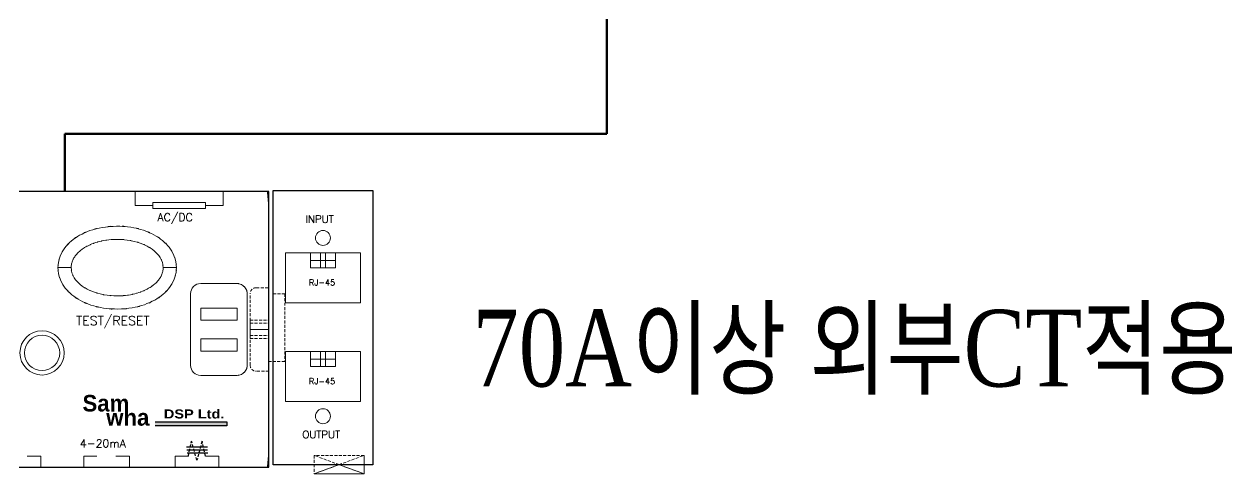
# Model space of a CAD drawing. Header units: millimetres. Extents: x 107 to 2900, y 85 to 3996.
# Drawn here: x 1077.8 to 1179.8, y 1612.9 to 1650.9 of the extents above; entities that cross this region are included whole.
import ezdxf

# ---------------------------------------------------------------- set-up
doc = ezdxf.new("R2010")
doc.units = ezdxf.units.MM
doc.linetypes.add('DASHED2', pattern=[0.375, 0.25, -0.125])
doc.layers.add('70', color=7, linetype='Continuous')
doc.styles.add('SS', font='batang.ttc', dxfattribs={"width": 0.8})
doc.styles.get("Standard").update_dxf_attribs({"font": 'BareunDotumPro1.ttf'})
doc.styles.add('STYLE2', font='romant.shx')

msp = doc.modelspace()

# ---------------------------------------------------------------- hatches: boundary and pattern name
msp.add_hatch(color=5).paths.add_polyline_path([(1088.875, 1616.941), (1088.875, 1617.286), (1094.942, 1617.286), (1094.942, 1616.941)])

# ---------------------------------------------------------------- linework, layer by layer
at = {"color": 7, "lineweight": 30}
for p, q in [((1098.479, 1636.72), (1019.143, 1636.72)), ((1098.479, 1613.434), (1098.479, 1636.72)), ((1019.143, 1613.434), (1098.479, 1613.434))]:
    msp.add_line(p, q, dxfattribs=at)
at = {"color": 7, "lineweight": 15}
for p, q in [((1080.678, 1630.301), (1081.798, 1630.301)), ((1090.679, 1630.301), (1089.56, 1630.301))]:
    msp.add_line(p, q, dxfattribs=at)
at = {"color": 7, "lineweight": 0}
for p, q in [((1091.872, 1622.052), (1091.872, 1628.101)), ((1092.73, 1628.96), (1095.794, 1628.96)), ((1096.652, 1628.101), (1096.652, 1622.052)), ((1092.73, 1626.886), (1095.794, 1626.886)), ((1092.73, 1625.85), (1095.794, 1625.85)), ((1092.73, 1624.294), (1095.794, 1624.294)), ((1092.73, 1623.258), (1095.794, 1623.258)), ((1095.794, 1621.194), (1092.73, 1621.194))]:
    msp.add_line(p, q, dxfattribs=at)
at = {"color": 5}
for p, q in [((1088.875, 1617.286), (1094.942, 1617.286)), ((1094.942, 1616.941), (1088.875, 1616.941)), ((1094.942, 1617.286), (1094.942, 1616.941))]:
    msp.add_line(p, q, dxfattribs=at)
at = {"color": 7}
for p, q in [((1092.421, 1615.143), (1091.54, 1615.143)), ((1092.428, 1614.891), (1091.547, 1614.891)), ((1093.302, 1615.143), (1092.421, 1615.143)), ((1093.309, 1614.891), (1092.428, 1614.891)), ((1092.453, 1614.641), (1091.573, 1614.641)), ((1093.334, 1614.641), (1092.453, 1614.641))]:
    msp.add_line(p, q, dxfattribs=at)
at = {"color": 7, "linetype": 'DASHED2'}
for p, q in [((1091.687, 1614.381), (1091.963, 1615.635)), ((1092.404, 1614.035), (1091.963, 1615.635)), ((1092.844, 1615.635), (1092.404, 1614.035)), ((1093.121, 1614.381), (1092.844, 1615.635))]:
    msp.add_line(p, q, dxfattribs=at)
at = {"color": 7, "lineweight": 15}
for radius in [1.866, 1.492]:
    msp.add_circle((1079.335, 1623.097), radius, dxfattribs=at)
for points, knots in [([(1098.359, 1636.72), (1098.359, 1636.717), (1098.357, 1636.715), (1098.355, 1636.715), (1098.352, 1636.715), (1098.35, 1636.717), (1098.35, 1636.72), (1098.35, 1636.722), (1098.352, 1636.725), (1098.355, 1636.725), (1098.357, 1636.725), (1098.359, 1636.722), (1098.359, 1636.72)], [0, 0, 0, 0, 1, 1, 1, 2, 2, 2, 3, 3, 3, 4, 4, 4, 4]), ([(1080.678, 1630.301), (1080.716, 1630.938), (1080.647, 1630.091), (1080.713, 1630.725), (1080.96, 1631.685), (1080.588, 1630.417), (1080.898, 1631.359), (1081.409, 1632.307), (1080.688, 1631.067), (1081.26, 1631.979), (1082.04, 1632.86), (1080.964, 1631.719), (1081.797, 1632.55), (1082.842, 1633.317), (1081.423, 1632.333), (1082.507, 1633.042), (1083.804, 1633.661), (1082.056, 1632.878), (1083.381, 1633.433), (1084.925, 1633.869), (1082.853, 1633.335), (1084.416, 1633.7), (1086.215, 1633.904), (1083.812, 1633.688), (1085.618, 1633.809), (1087.447, 1633.715), (1085.012, 1633.896), (1086.836, 1633.718), (1088.424, 1633.372), (1086.318, 1633.881), (1087.889, 1633.463), (1089.238, 1632.923), (1087.458, 1633.687), (1088.779, 1633.082), (1089.888, 1632.383), (1088.435, 1633.354), (1089.505, 1632.596), (1090.362, 1631.773), (1089.254, 1632.904), (1090.06, 1632.031), (1090.654, 1631.122), (1089.902, 1632.358), (1090.435, 1631.413), (1090.766, 1630.477), (1090.367, 1631.738), (1090.635, 1630.782), (1090.72, 1630.062), (1090.631, 1631.025), (1090.679, 1630.301)], [0, 0, 0, 0, 1, 1, 1, 2, 2, 2, 3, 3, 3, 4, 4, 4, 5, 5, 5, 6, 6, 6, 7, 7, 7, 8, 8, 8, 9, 9, 9, 10, 10, 10, 11, 11, 11, 12, 12, 12, 13, 13, 13, 14, 14, 14, 15, 15, 15, 16, 16, 16, 16]), ([(1081.798, 1630.301), (1081.806, 1630.526), (1081.791, 1630.227), (1081.805, 1630.451), (1081.839, 1630.691), (1081.79, 1630.372), (1081.83, 1630.611), (1081.894, 1630.864), (1081.804, 1630.528), (1081.875, 1630.779), (1081.971, 1631.038), (1081.838, 1630.694), (1081.942, 1630.95), (1082.071, 1631.209), (1081.894, 1630.867), (1082.03, 1631.121), (1082.193, 1631.375), (1081.972, 1631.04), (1082.141, 1631.289), (1082.336, 1631.537), (1082.072, 1631.21), (1082.274, 1631.452), (1082.501, 1631.693), (1082.193, 1631.376), (1082.427, 1631.611), (1082.689, 1631.843), (1082.337, 1631.538), (1082.603, 1631.764), (1082.899, 1631.986), (1082.502, 1631.694), (1082.802, 1631.909), (1083.134, 1632.122), (1082.689, 1631.843), (1083.024, 1632.048), (1083.397, 1632.249), (1082.898, 1631.987), (1083.274, 1632.18), (1083.688, 1632.367), (1083.134, 1632.123), (1083.551, 1632.302), (1084.004, 1632.47), (1083.398, 1632.251), (1083.854, 1632.412), (1084.353, 1632.561), (1083.686, 1632.368), (1084.188, 1632.508), (1084.743, 1632.634), (1084, 1632.472), (1084.559, 1632.589), (1085.183, 1632.687), (1084.349, 1632.564), (1084.975, 1632.65), (1085.677, 1632.71), (1084.741, 1632.64), (1085.443, 1632.685), (1086.221, 1632.691), (1085.184, 1632.695), (1085.962, 1632.683), (1086.813, 1632.617), (1085.679, 1632.72), (1086.529, 1632.632), (1087.42, 1632.476), (1086.235, 1632.701), (1087.122, 1632.52), (1087.98, 1632.274), (1086.841, 1632.62), (1087.691, 1632.347), (1088.458, 1632.024), (1087.443, 1632.472), (1088.198, 1632.122), (1088.864, 1631.731), (1087.987, 1632.27), (1088.637, 1631.853), (1089.202, 1631.392), (1088.464, 1632.024), (1089.006, 1631.537), (1089.462, 1630.996), (1088.876, 1631.734), (1089.299, 1631.167), (1089.614, 1630.545), (1089.225, 1631.389), (1089.493, 1630.745), (1089.62, 1630.083), (1089.487, 1630.97), (1089.56, 1630.301)], [0, 0, 0, 0, 1, 1, 1, 2, 2, 2, 3, 3, 3, 4, 4, 4, 5, 5, 5, 6, 6, 6, 7, 7, 7, 8, 8, 8, 9, 9, 9, 10, 10, 10, 11, 11, 11, 12, 12, 12, 13, 13, 13, 14, 14, 14, 15, 15, 15, 16, 16, 16, 17, 17, 17, 18, 18, 18, 19, 19, 19, 20, 20, 20, 21, 21, 21, 22, 22, 22, 23, 23, 23, 24, 24, 24, 25, 25, 25, 26, 26, 26, 27, 27, 27, 28, 28, 28, 28]), ([(1090.679, 1630.301), (1090.642, 1629.665), (1090.711, 1630.511), (1090.645, 1629.877), (1090.397, 1628.917), (1090.77, 1630.185), (1090.459, 1629.244), (1089.949, 1628.295), (1090.67, 1629.535), (1090.098, 1628.622), (1089.317, 1627.742), (1090.394, 1628.884), (1089.56, 1628.052), (1088.516, 1627.285), (1089.936, 1628.27), (1088.85, 1627.56), (1087.554, 1626.942), (1089.302, 1627.724), (1087.977, 1627.169), (1086.432, 1626.732), (1088.503, 1627.267), (1086.94, 1626.901), (1085.142, 1626.698), (1087.546, 1626.915), (1085.739, 1626.794), (1083.909, 1626.888), (1086.345, 1626.706), (1084.521, 1626.884), (1082.933, 1627.231), (1085.04, 1626.721), (1083.469, 1627.14), (1082.12, 1627.679), (1083.899, 1626.916), (1082.579, 1627.521), (1081.47, 1628.219), (1082.922, 1627.249), (1081.852, 1628.007), (1080.995, 1628.83), (1082.104, 1627.699), (1081.298, 1628.572), (1080.704, 1629.48), (1081.455, 1628.244), (1080.922, 1629.19), (1080.592, 1630.126), (1080.99, 1628.864), (1080.723, 1629.82), (1080.638, 1630.54), (1080.726, 1629.578), (1080.678, 1630.301)], [0, 0, 0, 0, 1, 1, 1, 2, 2, 2, 3, 3, 3, 4, 4, 4, 5, 5, 5, 6, 6, 6, 7, 7, 7, 8, 8, 8, 9, 9, 9, 10, 10, 10, 11, 11, 11, 12, 12, 12, 13, 13, 13, 14, 14, 14, 15, 15, 15, 16, 16, 16, 16]), ([(1089.56, 1630.301), (1089.552, 1630.077), (1089.566, 1630.376), (1089.552, 1630.152), (1089.519, 1629.911), (1089.568, 1630.231), (1089.528, 1629.992), (1089.464, 1629.739), (1089.554, 1630.075), (1089.483, 1629.824), (1089.386, 1629.565), (1089.52, 1629.908), (1089.416, 1629.652), (1089.286, 1629.394), (1089.464, 1629.735), (1089.327, 1629.481), (1089.165, 1629.227), (1089.386, 1629.563), (1089.216, 1629.314), (1089.022, 1629.066), (1089.286, 1629.392), (1089.085, 1629.15), (1088.856, 1628.909), (1089.164, 1629.227), (1088.93, 1628.992), (1088.669, 1628.759), (1089.021, 1629.065), (1088.754, 1628.839), (1088.459, 1628.617), (1088.856, 1628.908), (1088.556, 1628.693), (1088.224, 1628.481), (1088.669, 1628.759), (1088.333, 1628.554), (1087.961, 1628.353), (1088.46, 1628.616), (1088.084, 1628.423), (1087.671, 1628.236), (1088.224, 1628.48), (1087.807, 1628.301), (1087.354, 1628.132), (1087.96, 1628.351), (1087.504, 1628.191), (1087.005, 1628.042), (1087.672, 1628.235), (1087.17, 1628.094), (1086.615, 1627.967), (1087.357, 1628.13), (1086.799, 1628.014), (1086.175, 1627.915), (1087.008, 1628.038), (1086.382, 1627.952), (1085.681, 1627.893), (1086.617, 1627.962), (1085.915, 1627.918), (1085.137, 1627.911), (1086.174, 1627.908), (1085.396, 1627.919), (1084.545, 1627.985), (1085.679, 1627.883), (1084.829, 1627.97), (1083.937, 1628.126), (1085.123, 1627.901), (1084.236, 1628.083), (1083.378, 1628.329), (1084.517, 1627.982), (1083.667, 1628.256), (1082.9, 1628.579), (1083.915, 1628.13), (1083.16, 1628.48), (1082.493, 1628.871), (1083.371, 1628.332), (1082.72, 1628.75), (1082.156, 1629.21), (1082.894, 1628.578), (1082.352, 1629.066), (1081.895, 1629.606), (1082.482, 1628.868), (1082.059, 1629.435), (1081.744, 1630.058), (1082.133, 1629.213), (1081.865, 1629.857), (1081.737, 1630.52), (1081.871, 1629.631), (1081.798, 1630.301)], [0, 0, 0, 0, 1, 1, 1, 2, 2, 2, 3, 3, 3, 4, 4, 4, 5, 5, 5, 6, 6, 6, 7, 7, 7, 8, 8, 8, 9, 9, 9, 10, 10, 10, 11, 11, 11, 12, 12, 12, 13, 13, 13, 14, 14, 14, 15, 15, 15, 16, 16, 16, 17, 17, 17, 18, 18, 18, 19, 19, 19, 20, 20, 20, 21, 21, 21, 22, 22, 22, 23, 23, 23, 24, 24, 24, 25, 25, 25, 26, 26, 26, 27, 27, 27, 28, 28, 28, 28]), ([(1098.483, 1615.561), (1098.483, 1615.559), (1098.481, 1615.557), (1098.479, 1615.557), (1098.476, 1615.557), (1098.473, 1615.559), (1098.473, 1615.561), (1098.473, 1615.564), (1098.476, 1615.566), (1098.479, 1615.566), (1098.481, 1615.566), (1098.483, 1615.564), (1098.483, 1615.561)], [0, 0, 0, 0, 1, 1, 1, 2, 2, 2, 3, 3, 3, 4, 4, 4, 4]), ([(1098.359, 1613.434), (1098.359, 1613.431), (1098.357, 1613.429), (1098.355, 1613.429), (1098.352, 1613.429), (1098.35, 1613.431), (1098.35, 1613.434), (1098.35, 1613.437), (1098.352, 1613.439), (1098.355, 1613.439), (1098.357, 1613.439), (1098.359, 1613.437), (1098.359, 1613.434)], [0, 0, 0, 0, 1, 1, 1, 2, 2, 2, 3, 3, 3, 4, 4, 4, 4])]:
    msp.add_open_spline(points, degree=3, knots=knots, dxfattribs=at)
for points in [[(1098.479, 1635.466), (1098.443, 1635.885), (1098.401, 1636.303), (1098.355, 1636.72)], [(1098.355, 1613.434), (1098.401, 1613.851), (1098.443, 1614.269), (1098.479, 1614.688)]]:
    msp.add_open_spline(points, degree=3, dxfattribs=at)
at = {"color": 7, "lineweight": 0}
for points in [[(1092.73, 1628.96), (1092.256, 1628.96), (1091.872, 1628.575), (1091.872, 1628.101)], [(1091.872, 1622.052), (1091.872, 1621.578), (1092.256, 1621.194), (1092.73, 1621.194)]]:
    msp.add_open_spline(points, degree=3, dxfattribs=at)
for points in [[(1096.652, 1628.101), (1096.606, 1628.502), (1096.69, 1627.971), (1096.61, 1628.367), (1096.443, 1628.734), (1096.687, 1628.255), (1096.488, 1628.606), (1096.216, 1628.903), (1096.596, 1628.524), (1096.298, 1628.796), (1095.948, 1628.994), (1096.426, 1628.751), (1096.059, 1628.918), (1095.664, 1628.998), (1096.194, 1628.914), (1095.794, 1628.96)], [(1095.794, 1621.194), (1096.194, 1621.24), (1095.664, 1621.156), (1096.059, 1621.236), (1096.426, 1621.403), (1095.948, 1621.16), (1096.298, 1621.358), (1096.596, 1621.63), (1096.216, 1621.251), (1096.488, 1621.548), (1096.687, 1621.899), (1096.443, 1621.42), (1096.61, 1621.787), (1096.69, 1622.182), (1096.606, 1621.652), (1096.652, 1622.052)]]:
    msp.add_open_spline(points, degree=3, knots=[0, 0, 0, 0, 1, 1, 1, 2, 2, 2, 3, 3, 3, 4, 4, 4, 5, 5, 5, 5], dxfattribs=at)
at = {"layer": '70', "color": 1, "linetype": 'ByBlock', "lineweight": 50}
for p, q in [((1127.008, 1653.833), (1127.008, 1641.595)), ((1081.248, 1641.595), (1127.008, 1641.595)), ((1081.248, 1641.595), (1081.248, 1636.72))]:
    msp.add_line(p, q, dxfattribs=at)
at = {"layer": '70', "lineweight": 15}
for p, q in [((1087.204, 1635.563), (1087.204, 1636.72)), ((1094.622, 1635.563), (1094.622, 1636.72)), ((1088.697, 1635.563), (1087.204, 1635.563)), ((1088.697, 1635.808), (1093.129, 1635.808)), ((1088.697, 1635.301), (1088.697, 1635.808)), ((1093.129, 1635.301), (1088.697, 1635.301)), ((1093.129, 1635.301), (1093.129, 1635.808)), ((1093.129, 1635.563), (1094.622, 1635.563)), ((1098.839, 1628.091), (1098.839, 1622.363)), ((1098.839, 1624.595), (1098.839, 1625.859)), ((1078.094, 1614.381), (1079.243, 1614.381)), ((1079.243, 1614.381), (1079.243, 1613.434)), ((1083.962, 1614.381), (1082.861, 1614.381)), ((1082.861, 1614.381), (1082.861, 1613.434)), ((1085.557, 1614.381), (1086.706, 1614.381)), ((1086.706, 1614.381), (1086.706, 1613.434)), ((1091.687, 1614.381), (1090.585, 1614.381)), ((1090.585, 1614.381), (1090.585, 1613.434)), ((1093.121, 1614.381), (1094.27, 1614.381)), ((1094.27, 1614.381), (1094.27, 1613.434))]:
    msp.add_line(p, q, dxfattribs=at)
at = {"layer": '70', "lineweight": 30}
for p, q in [((1098.839, 1613.644), (1098.839, 1636.81)), ((1098.839, 1636.81), (1107.263, 1636.81)), ((1107.263, 1636.81), (1107.263, 1613.644)), ((1107.263, 1613.644), (1098.839, 1613.644))]:
    msp.add_line(p, q, dxfattribs=at)
at = {"layer": '70', "color": 4, "lineweight": 15}
for p, q in [((1099.892, 1631.545), (1106.21, 1631.545)), ((1099.892, 1627.333), (1099.892, 1631.545)), ((1101.998, 1630.282), (1101.998, 1631.545)), ((1102.841, 1630.282), (1102.841, 1631.545)), ((1103.262, 1631.545), (1103.262, 1630.282)), ((1104.104, 1631.545), (1104.104, 1630.282)), ((1106.21, 1631.545), (1106.21, 1627.333)), ((1101.998, 1630.913), (1104.104, 1630.913)), ((1101.998, 1630.282), (1104.104, 1630.282)), ((1106.21, 1627.333), (1099.892, 1627.333)), ((1099.892, 1623.207), (1106.21, 1623.207)), ((1099.892, 1618.995), (1099.892, 1623.207)), ((1101.998, 1621.943), (1101.998, 1623.207)), ((1102.841, 1621.943), (1102.841, 1623.207)), ((1103.262, 1623.207), (1103.262, 1621.943)), ((1104.104, 1623.207), (1104.104, 1621.943)), ((1106.21, 1623.207), (1106.21, 1618.995)), ((1101.998, 1622.575), (1104.104, 1622.575)), ((1101.998, 1621.943), (1104.104, 1621.943)), ((1106.21, 1618.995), (1099.892, 1618.995))]:
    msp.add_line(p, q, dxfattribs=at)
at = {"layer": '70', "linetype": 'DASHED2', "lineweight": 15}
for p, q in [((1096.904, 1622.075), (1096.904, 1628.089)), ((1097.423, 1628.607), (1098.479, 1628.607)), ((1098.479, 1621.194), (1098.479, 1628.97)), ((1098.839, 1628.091), (1099.821, 1628.091)), ((1099.821, 1628.091), (1099.821, 1622.363)), ((1096.904, 1625.86), (1098.479, 1625.86)), ((1096.904, 1625.86), (1096.904, 1624.304)), ((1096.904, 1625.6), (1098.479, 1625.6)), ((1098.479, 1625.082), (1096.904, 1625.082)), ((1096.904, 1625.082), (1098.479, 1625.082)), ((1098.479, 1625.86), (1098.479, 1624.304)), ((1096.904, 1624.564), (1098.479, 1624.564)), ((1096.904, 1624.304), (1098.479, 1624.304)), ((1099.821, 1622.363), (1098.418, 1622.363)), ((1098.479, 1621.557), (1097.423, 1621.557))]:
    msp.add_line(p, q, dxfattribs=at)
at = {"layer": '70', "lineweight": 13}
for p, q in [((1092.73, 1626.886), (1092.73, 1625.85)), ((1095.794, 1626.886), (1095.794, 1625.85)), ((1092.73, 1624.294), (1092.73, 1623.258)), ((1095.794, 1624.294), (1095.794, 1623.258)), ((1106.518, 1612.88), (1106.518, 1614.436)), ((1104.375, 1613.644), (1102.306, 1612.88)), ((1102.306, 1612.88), (1106.518, 1612.88)), ((1102.306, 1612.88), (1106.518, 1612.88)), ((1106.518, 1612.88), (1104.449, 1613.644))]:
    msp.add_line(p, q, dxfattribs=at)
at = {"layer": '70', "color": 0, "linetype": 'DASHED2', "lineweight": 13}
for p, q in [((1106.518, 1614.436), (1102.306, 1614.436)), ((1102.306, 1612.88), (1106.518, 1614.436)), ((1106.518, 1612.88), (1102.306, 1614.436)), ((1102.306, 1614.436), (1102.306, 1612.88))]:
    msp.add_line(p, q, dxfattribs=at)
at = {"layer": '70', "lineweight": 15}
for centre in [(1103.051, 1632.809), (1103.051, 1617.752)]:
    msp.add_circle(centre, 0.632, dxfattribs=at)
at = {"layer": '70', "linetype": 'DASHED2', "lineweight": 15}
for centre, start, end in [((1097.423, 1628.089), 90, 180), ((1097.423, 1622.075), 180, 270)]:
    msp.add_arc(centre, 0.518, start, end, dxfattribs=at)

# ---------------------------------------------------------------- texts
at = {"color": 0, "style": 'STYLE2'}
for s, height, p in [('AC/DC', 0.6756, (1089.079, 1634.223)), ('INPUT', 0.6261, (1101.572, 1634.089)), ('RJ-45', 0.5009, (1101.868, 1628.792)), ('TEST/RESET', 0.7706, (1082.207, 1625.441)), ('RJ-45', 0.5009, (1101.868, 1620.454)), ('4-20mA', 0.6756, (1082.529, 1615.118)), ('OUTPUT', 0.6261, (1101.306, 1615.892))]:
    msp.add_text(s, height=height, dxfattribs=at).set_placement(p)
at = {"color": 1, "style": 'SS', "width": 0.8}
msp.add_text('70A이상 외부CT적용', height=6.48, dxfattribs=at).set_placement((1115.664, 1620.262))
at = {"color": 20, "insert": (1082.752, 1619.548), "char_height": 1.39968, "width": 5.02982, "attachment_point": 1}
msp.add_mtext('{\\fPump Demi Bold LET|b0|i0|c0|p2;Sam}', dxfattribs=at)
at = {"color": 5, "insert": (1084.756, 1618.35), "char_height": 1.39968, "width": 5.02982, "attachment_point": 1}
msp.add_mtext('{\\fPump Demi Bold LET|b0|i0|c0|p2;wha}', dxfattribs=at)
at = {"color": 0, "insert": (1089.619, 1618.326), "char_height": 0.76772, "width": 13.65968, "attachment_point": 1}
msp.add_mtext('{\\fArial Black|b0|i0|c0|p34;DSP Ltd.}', dxfattribs=at)

doc.saveas('drawing.dxf')
